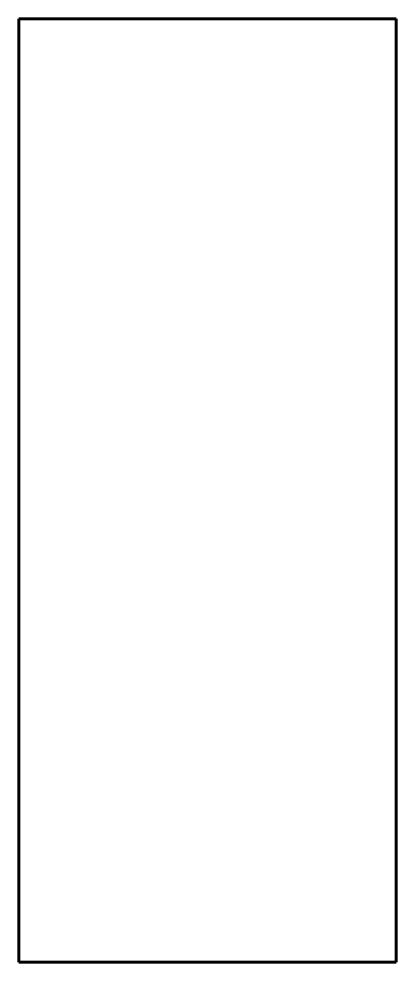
# Model space of a CAD drawing. Header units: millimetres. Extents: x 0 to 12, y 0 to 30.
import ezdxf

# ---------------------------------------------------------------- set-up
doc = ezdxf.new("R2010")
doc.units = ezdxf.units.MM
doc.linetypes.add('K5LT_BASIC', pattern=[0])

# ---------------------------------------------------------------- blocks, each defined once
blk = doc.blocks.new('U0')
at = {"color": 150, "linetype": 'K5LT_BASIC', "lineweight": 60, "true_color": 0x0080ff}
for p, q in [((12, 30), (0, 30)), ((0, 30), (0, 0)), ((12, 0), (12, 30)), ((0, 0), (12, 0))]:
    blk.add_line(p, q, dxfattribs=at)

msp = doc.modelspace()

# ---------------------------------------------------------------- block references
msp.add_blockref('U0', (0, 0))

doc.saveas('drawing.dxf')
